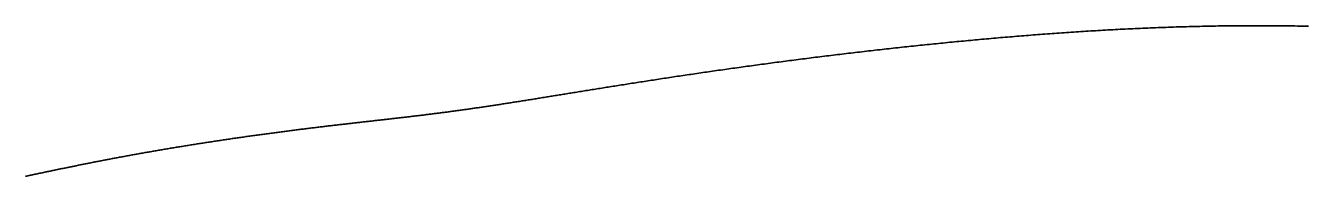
# Model space of a CAD drawing. Header units: inches. Extents: x 130170 to 284068, y 377793 to 804530.
# Drawn here: x 254027.8 to 254113, y 753939.7 to 753949.7 of the extents above; entities that cross this region are included whole.
import ezdxf

# ---------------------------------------------------------------- set-up
doc = ezdxf.new("R2010")
doc.units = ezdxf.units.IN
doc.header["$MEASUREMENT"] = 0
doc.layers.add('muni_il', color=7, linetype='Continuous')

msp = doc.modelspace()

# ---------------------------------------------------------------- linework, layer by layer
at = {"layer": 'muni_il'}
for points in [[(254113.051, 753949.619), (254112.866, 753949.623), (254112.681, 753949.627), (254112.496, 753949.63), (254112.311, 753949.633), (254112.127, 753949.636), (254111.942, 753949.639), (254111.758, 753949.641), (254111.574, 753949.644), (254111.39, 753949.646), (254111.207, 753949.648), (254111.023, 753949.649), (254110.84, 753949.651), (254110.657, 753949.652), (254110.474, 753949.653), (254110.292, 753949.654), (254110.109, 753949.655), (254109.927, 753949.655), (254109.746, 753949.655), (254109.564, 753949.655), (254109.383, 753949.655), (254109.202, 753949.655), (254109.021, 753949.654), (254108.841, 753949.653), (254108.661, 753949.652), (254108.481, 753949.651), (254108.301, 753949.65), (254108.122, 753949.648), (254107.943, 753949.647), (254107.764, 753949.645), (254107.585, 753949.643), (254107.407, 753949.64), (254107.229, 753949.638), (254107.052, 753949.635), (254106.875, 753949.632), (254106.698, 753949.629), (254106.521, 753949.626), (254106.345, 753949.623), (254106.169, 753949.619), (254105.993, 753949.615), (254105.818, 753949.612), (254105.643, 753949.607), (254105.468, 753949.603), (254105.294, 753949.599), (254105.12, 753949.594), (254104.946, 753949.59), (254104.772, 753949.585), (254104.599, 753949.58), (254104.427, 753949.574), (254104.254, 753949.569), (254104.082, 753949.564), (254103.91, 753949.558), (254103.739, 753949.552), (254103.567, 753949.546), (254103.397, 753949.54), (254103.226, 753949.534), (254103.056, 753949.527), (254102.886, 753949.521), (254102.716, 753949.514), (254102.547, 753949.507), (254102.378, 753949.5), (254102.21, 753949.493), (254102.041, 753949.486), (254101.873, 753949.478), (254101.706, 753949.471), (254101.538, 753949.463), (254101.371, 753949.455), (254101.205, 753949.448), (254101.038, 753949.44), (254100.872, 753949.431), (254100.706, 753949.423), (254100.541, 753949.415), (254100.375, 753949.406), (254100.21, 753949.397), (254100.046, 753949.389), (254099.881, 753949.38), (254099.717, 753949.371), (254099.554, 753949.362), (254099.39, 753949.352), (254099.227, 753949.343), (254099.064, 753949.334), (254098.901, 753949.324), (254098.739, 753949.314), (254098.577, 753949.305), (254098.415, 753949.295), (254098.253, 753949.285), (254098.092, 753949.274), (254097.931, 753949.264), (254097.77, 753949.254), (254097.609, 753949.243), (254097.449, 753949.233), (254097.289, 753949.222), (254097.129, 753949.212), (254096.97, 753949.201), (254096.81, 753949.19), (254096.651, 753949.179), (254096.492, 753949.168), (254096.333, 753949.157), (254096.175, 753949.145), (254096.017, 753949.134), (254095.859, 753949.122), (254095.701, 753949.111), (254095.543, 753949.099), (254095.386, 753949.087), (254095.229, 753949.076), (254095.071, 753949.064), (254094.915, 753949.052), (254094.758, 753949.039), (254094.602, 753949.027), (254094.445, 753949.015), (254094.289, 753949.003), (254094.133, 753948.99), (254093.978, 753948.978), (254093.822, 753948.965), (254093.667, 753948.952), (254093.512, 753948.94), (254093.357, 753948.927), (254093.202, 753948.914), (254093.047, 753948.901), (254092.892, 753948.888), (254092.738, 753948.875), (254092.584, 753948.862), (254092.43, 753948.848), (254092.276, 753948.835), (254092.122, 753948.821), (254091.968, 753948.808), (254091.815, 753948.794), (254091.661, 753948.781), (254091.508, 753948.767), (254091.355, 753948.753), (254091.202, 753948.739), (254091.049, 753948.725), (254090.896, 753948.711), (254090.743, 753948.697), (254090.591, 753948.683), (254090.438, 753948.669), (254090.286, 753948.654), (254090.134, 753948.64), (254089.982, 753948.626), (254089.83, 753948.611), (254089.678, 753948.597), (254089.526, 753948.582), (254089.375, 753948.567), (254089.223, 753948.553), (254089.071, 753948.538), (254088.92, 753948.523), (254088.769, 753948.508), (254088.618, 753948.493), (254088.467, 753948.478), (254088.316, 753948.463), (254088.165, 753948.447), (254088.014, 753948.432), (254087.863, 753948.417), (254087.713, 753948.401), (254087.562, 753948.386), (254087.412, 753948.37), (254087.262, 753948.355), (254087.111, 753948.339), (254086.961, 753948.323), (254086.811, 753948.307), (254086.661, 753948.292), (254086.511, 753948.276), (254086.362, 753948.26), (254086.212, 753948.244), (254086.062, 753948.228), (254085.913, 753948.212), (254085.763, 753948.195), (254085.614, 753948.179), (254085.465, 753948.163), (254085.316, 753948.146), (254085.167, 753948.13), (254085.018, 753948.114), (254084.869, 753948.097), (254084.72, 753948.08), (254084.571, 753948.064), (254084.423, 753948.047), (254084.274, 753948.03), (254084.126, 753948.013), (254083.978, 753947.997), (254083.83, 753947.98), (254083.682, 753947.963), (254083.534, 753947.946), (254083.386, 753947.929), (254083.238, 753947.911), (254083.091, 753947.894), (254082.943, 753947.877), (254082.796, 753947.86), (254082.648, 753947.843), (254082.501, 753947.825), (254082.354, 753947.808), (254082.207, 753947.79), (254082.061, 753947.773), (254081.914, 753947.755), (254081.768, 753947.738), (254081.621, 753947.72), (254081.475, 753947.702), (254081.329, 753947.685), (254081.183, 753947.667), (254081.037, 753947.649), (254080.891, 753947.631), (254080.746, 753947.613), (254080.601, 753947.595), (254080.455, 753947.577), (254080.31, 753947.559), (254080.166, 753947.541), (254080.021, 753947.523), (254079.876, 753947.505), (254079.732, 753947.487), (254079.588, 753947.468), (254079.444, 753947.45), (254079.3, 753947.432), (254079.156, 753947.414), (254079.013, 753947.395), (254078.87, 753947.377), (254078.727, 753947.358), (254078.584, 753947.34), (254078.441, 753947.321), (254078.299, 753947.303), (254078.156, 753947.284), (254078.014, 753947.266), (254077.872, 753947.247), (254077.731, 753947.228), (254077.589, 753947.21), (254077.448, 753947.191), (254077.308, 753947.172), (254077.167, 753947.154), (254077.026, 753947.135), (254076.886, 753947.116), (254076.746, 753947.097), (254076.606, 753947.078), (254076.467, 753947.059), (254076.328, 753947.041), (254076.189, 753947.022), (254076.05, 753947.003), (254075.912, 753946.984), (254075.774, 753946.965), (254075.636, 753946.946), (254075.498, 753946.927), (254075.361, 753946.908), (254075.224, 753946.889), (254075.087, 753946.87), (254074.951, 753946.851), (254074.815, 753946.832), (254074.679, 753946.813), (254074.543, 753946.794), (254074.408, 753946.775), (254074.273, 753946.756), (254074.139, 753946.737), (254074.004, 753946.718), (254073.87, 753946.699), (254073.737, 753946.68), (254073.604, 753946.661), (254073.47, 753946.641), (254073.338, 753946.622), (254073.206, 753946.603), (254073.074, 753946.584), (254072.942, 753946.565), (254072.811, 753946.546), (254072.68, 753946.527), (254072.549, 753946.508), (254072.419, 753946.489), (254072.29, 753946.47), (254072.16, 753946.451), (254072.031, 753946.432), (254071.902, 753946.413), (254071.774, 753946.394), (254071.646, 753946.375), (254071.519, 753946.356), (254071.391, 753946.337), (254071.265, 753946.318), (254071.138, 753946.3), (254071.012, 753946.281), (254070.887, 753946.262), (254070.762, 753946.243), (254070.637, 753946.224), (254070.513, 753946.206), (254070.389, 753946.187), (254070.265, 753946.168), (254070.142, 753946.149), (254070.019, 753946.131), (254069.897, 753946.112), (254069.775, 753946.093), (254069.654, 753946.075), (254069.533, 753946.056), (254069.412, 753946.038), (254069.292, 753946.02), (254069.172, 753946.001), (254069.053, 753945.983), (254068.934, 753945.964), (254068.815, 753945.946), (254068.697, 753945.928), (254068.58, 753945.909), (254068.463, 753945.891), (254068.346, 753945.873), (254068.23, 753945.855), (254068.114, 753945.837), (254067.999, 753945.819), (254067.884, 753945.801), (254067.769, 753945.783), (254067.655, 753945.765), (254067.542, 753945.747), (254067.429, 753945.729), (254067.316, 753945.712), (254067.204, 753945.694), (254067.092, 753945.676), (254066.981, 753945.659), (254066.87, 753945.641), (254066.76, 753945.624), (254066.65, 753945.606), (254066.541, 753945.589), (254066.432, 753945.571), (254066.324, 753945.554), (254066.215, 753945.537), (254066.108, 753945.52), (254066.001, 753945.503), (254065.894, 753945.486), (254065.788, 753945.469), (254065.683, 753945.452), (254065.577, 753945.435), (254065.473, 753945.418), (254065.368, 753945.401), (254065.265, 753945.385), (254065.161, 753945.368), (254065.058, 753945.352), (254064.956, 753945.335), (254064.854, 753945.319), (254064.752, 753945.302), (254064.651, 753945.286), (254064.551, 753945.27), (254064.451, 753945.254), (254064.351, 753945.238), (254064.252, 753945.222), (254064.153, 753945.206), (254064.055, 753945.19), (254063.957, 753945.174), (254063.86, 753945.158), (254063.763, 753945.143), (254063.666, 753945.127), (254063.57, 753945.111), (254063.475, 753945.096), (254063.379, 753945.081), (254063.285, 753945.065), (254063.19, 753945.05), (254063.097, 753945.035), (254063.003, 753945.02), (254062.91, 753945.005), (254062.818, 753944.99), (254062.726, 753944.975), (254062.634, 753944.96), (254062.543, 753944.946), (254062.452, 753944.931), (254062.362, 753944.916), (254062.272, 753944.902), (254062.183, 753944.887), (254062.094, 753944.873), (254062.005, 753944.859), (254061.917, 753944.845), (254061.829, 753944.831), (254061.742, 753944.817), (254061.655, 753944.803), (254061.568, 753944.789), (254061.482, 753944.775), (254061.396, 753944.761), (254061.311, 753944.748), (254061.226, 753944.734), (254061.141, 753944.721), (254061.057, 753944.707), (254060.973, 753944.694), (254060.89, 753944.681), (254060.807, 753944.668), (254060.724, 753944.655), (254060.642, 753944.641), (254060.56, 753944.629), (254060.478, 753944.616), (254060.397, 753944.603), (254060.316, 753944.59), (254060.235, 753944.578), (254060.155, 753944.565), (254060.076, 753944.553), (254059.996, 753944.54), (254059.917, 753944.528), (254059.838, 753944.516), (254059.76, 753944.503), (254059.682, 753944.491), (254059.604, 753944.479), (254059.526, 753944.467), (254059.449, 753944.455), (254059.372, 753944.444), (254059.296, 753944.432), (254059.22, 753944.42), (254059.144, 753944.409), (254059.068, 753944.397), (254058.993, 753944.386), (254058.918, 753944.374), (254058.843, 753944.363), (254058.769, 753944.352), (254058.694, 753944.341), (254058.621, 753944.329), (254058.547, 753944.318), (254058.474, 753944.308), (254058.4, 753944.297), (254058.328, 753944.286), (254058.255, 753944.275), (254058.183, 753944.264), (254058.111, 753944.254), (254058.039, 753944.243), (254057.967, 753944.233), (254057.896, 753944.222), (254057.825, 753944.212), (254057.754, 753944.202), (254057.683, 753944.191), (254057.612, 753944.181), (254057.542, 753944.171), (254057.472, 753944.161), (254057.402, 753944.151), (254057.332, 753944.141), (254057.263, 753944.131), (254057.194, 753944.121), (254057.124, 753944.112), (254057.055, 753944.102), (254056.987, 753944.092), (254056.918, 753944.083), (254056.85, 753944.073), (254056.781, 753944.064), (254056.713, 753944.054), (254056.645, 753944.045), (254056.577, 753944.036), (254056.51, 753944.026), (254056.442, 753944.017), (254056.375, 753944.008), (254056.307, 753943.999), (254056.24, 753943.99), (254056.173, 753943.981), (254056.106, 753943.972), (254056.039, 753943.963), (254055.973, 753943.954), (254055.906, 753943.945), (254055.839, 753943.936), (254055.773, 753943.928), (254055.707, 753943.919), (254055.64, 753943.91), (254055.574, 753943.901), (254055.508, 753943.893), (254055.442, 753943.884), (254055.376, 753943.876), (254055.31, 753943.867), (254055.244, 753943.859), (254055.178, 753943.851), (254055.112, 753943.842), (254055.047, 753943.834), (254054.981, 753943.826), (254054.915, 753943.817), (254054.85, 753943.809), (254054.784, 753943.801), (254054.719, 753943.793), (254054.653, 753943.785), (254054.587, 753943.776), (254054.522, 753943.768), (254054.456, 753943.76), (254054.391, 753943.752), (254054.325, 753943.744), (254054.26, 753943.736), (254054.194, 753943.728), (254054.128, 753943.72), (254054.063, 753943.712), (254053.997, 753943.704), (254053.932, 753943.696), (254053.866, 753943.689), (254053.8, 753943.681), (254053.734, 753943.673), (254053.669, 753943.665), (254053.603, 753943.657), (254053.537, 753943.65), (254053.471, 753943.642), (254053.405, 753943.634), (254053.339, 753943.626), (254053.273, 753943.618), (254053.207, 753943.611), (254053.14, 753943.603), (254053.074, 753943.595), (254053.007, 753943.588), (254052.941, 753943.58), (254052.874, 753943.572), (254052.808, 753943.564), (254052.741, 753943.557), (254052.674, 753943.549), (254052.607, 753943.541), (254052.54, 753943.534), (254052.473, 753943.526), (254052.406, 753943.518), (254052.338, 753943.511), (254052.271, 753943.503), (254052.203, 753943.495), (254052.136, 753943.487), (254052.068, 753943.48), (254052, 753943.472), (254051.932, 753943.464), (254051.864, 753943.457), (254051.795, 753943.449), (254051.727, 753943.441), (254051.658, 753943.433), (254051.589, 753943.425), (254051.521, 753943.418), (254051.452, 753943.41), (254051.382, 753943.402), (254051.313, 753943.394), (254051.244, 753943.386), (254051.174, 753943.378), (254051.104, 753943.371), (254051.035, 753943.363), (254050.964, 753943.355), (254050.894, 753943.347), (254050.824, 753943.339), (254050.753, 753943.331), (254050.683, 753943.323), (254050.612, 753943.315), (254050.541, 753943.307), (254050.47, 753943.299), (254050.399, 753943.291), (254050.327, 753943.283), (254050.255, 753943.275), (254050.184, 753943.267), (254050.111, 753943.259), (254050.039, 753943.25), (254049.967, 753943.242), (254049.895, 753943.234), (254049.822, 753943.226), (254049.749, 753943.217), (254049.676, 753943.209), (254049.603, 753943.201), (254049.529, 753943.192), (254049.456, 753943.184), (254049.382, 753943.175), (254049.308, 753943.167), (254049.234, 753943.159), (254049.16, 753943.15), (254049.085, 753943.141), (254049.011, 753943.133), (254048.936, 753943.124), (254048.861, 753943.115), (254048.786, 753943.107), (254048.711, 753943.098), (254048.635, 753943.089), (254048.559, 753943.08), (254048.484, 753943.072), (254048.408, 753943.063), (254048.331, 753943.054), (254048.255, 753943.045), (254048.178, 753943.036), (254048.102, 753943.027), (254048.025, 753943.018), (254047.948, 753943.009), (254047.871, 753942.999), (254047.793, 753942.99), (254047.715, 753942.981), (254047.638, 753942.972), (254047.56, 753942.962), (254047.482, 753942.953), (254047.404, 753942.944), (254047.325, 753942.934), (254047.247, 753942.925), (254047.168, 753942.915), (254047.089, 753942.906), (254047.01, 753942.896), (254046.931, 753942.887), (254046.851, 753942.877), (254046.772, 753942.867), (254046.692, 753942.857), (254046.612, 753942.848), (254046.532, 753942.838), (254046.452, 753942.828), (254046.372, 753942.818), (254046.292, 753942.808), (254046.211, 753942.798), (254046.13, 753942.788), (254046.049, 753942.778), (254045.968, 753942.767), (254045.887, 753942.757), (254045.806, 753942.747), (254045.725, 753942.737), (254045.643, 753942.726), (254045.562, 753942.716), (254045.48, 753942.706), (254045.398, 753942.695), (254045.316, 753942.685), (254045.234, 753942.674), (254045.152, 753942.664), (254045.07, 753942.653), (254044.987, 753942.642), (254044.905, 753942.631), (254044.822, 753942.621), (254044.739, 753942.61), (254044.657, 753942.599), (254044.574, 753942.588), (254044.491, 753942.577), (254044.407, 753942.566), (254044.324, 753942.555), (254044.241, 753942.544), (254044.158, 753942.533), (254044.074, 753942.522), (254043.991, 753942.511), (254043.907, 753942.5), (254043.824, 753942.488), (254043.74, 753942.477), (254043.656, 753942.466), (254043.573, 753942.454), (254043.489, 753942.443), (254043.405, 753942.431), (254043.321, 753942.42), (254043.237, 753942.408), (254043.153, 753942.397), (254043.069, 753942.385), (254042.985, 753942.373), (254042.901, 753942.362), (254042.817, 753942.35), (254042.732, 753942.338), (254042.648, 753942.326), (254042.564, 753942.315), (254042.48, 753942.303), (254042.396, 753942.291), (254042.311, 753942.279), (254042.227, 753942.267), (254042.143, 753942.255), (254042.059, 753942.243), (254041.974, 753942.231), (254041.89, 753942.219), (254041.806, 753942.206), (254041.722, 753942.194), (254041.638, 753942.182), (254041.553, 753942.17), (254041.469, 753942.158), (254041.385, 753942.145), (254041.301, 753942.133), (254041.217, 753942.121), (254041.133, 753942.108), (254041.049, 753942.096), (254040.965, 753942.083), (254040.882, 753942.071), (254040.798, 753942.058), (254040.714, 753942.046), (254040.63, 753942.033), (254040.547, 753942.021), (254040.463, 753942.008), (254040.38, 753941.995), (254040.296, 753941.983), (254040.213, 753941.97), (254040.13, 753941.957), (254040.047, 753941.945), (254039.964, 753941.932), (254039.881, 753941.919), (254039.798, 753941.906), (254039.715, 753941.894), (254039.633, 753941.881), (254039.55, 753941.868), (254039.468, 753941.855), (254039.385, 753941.842), (254039.303, 753941.829), (254039.221, 753941.817), (254039.139, 753941.804), (254039.057, 753941.791), (254038.976, 753941.778), (254038.894, 753941.765), (254038.813, 753941.752), (254038.731, 753941.739), (254038.65, 753941.726), (254038.569, 753941.713), (254038.488, 753941.7), (254038.408, 753941.687), (254038.327, 753941.674), (254038.247, 753941.661), (254038.167, 753941.648), (254038.087, 753941.635), (254038.007, 753941.621), (254037.927, 753941.608), (254037.847, 753941.595), (254037.768, 753941.582), (254037.689, 753941.569), (254037.61, 753941.556), (254037.531, 753941.543), (254037.452, 753941.53), (254037.374, 753941.517), (254037.295, 753941.504), (254037.217, 753941.49), (254037.139, 753941.477), (254037.062, 753941.464), (254036.984, 753941.451), (254036.907, 753941.438), (254036.83, 753941.425), (254036.753, 753941.412), (254036.676, 753941.399), (254036.599, 753941.386), (254036.523, 753941.372), (254036.447, 753941.359), (254036.371, 753941.346), (254036.296, 753941.333), (254036.22, 753941.32), (254036.145, 753941.307), (254036.07, 753941.294), (254035.995, 753941.281), (254035.921, 753941.268), (254035.847, 753941.255), (254035.773, 753941.242), (254035.699, 753941.229), (254035.625, 753941.216), (254035.552, 753941.203), (254035.479, 753941.19), (254035.406, 753941.177), (254035.333, 753941.164), (254035.261, 753941.151), (254035.189, 753941.138), (254035.117, 753941.125), (254035.045, 753941.112), (254034.974, 753941.099), (254034.902, 753941.087), (254034.832, 753941.074), (254034.761, 753941.061), (254034.69, 753941.048), (254034.62, 753941.035), (254034.55, 753941.022), (254034.481, 753941.01), (254034.411, 753940.997), (254034.342, 753940.984), (254034.273, 753940.972), (254034.205, 753940.959), (254034.136, 753940.946), (254034.068, 753940.933), (254034, 753940.921), (254033.933, 753940.908), (254033.866, 753940.896), (254033.798, 753940.883), (254033.732, 753940.871), (254033.665, 753940.858), (254033.599, 753940.846), (254033.533, 753940.833), (254033.467, 753940.821), (254033.401, 753940.808), (254033.336, 753940.796), (254033.271, 753940.784), (254033.207, 753940.771), (254033.142, 753940.759), (254033.078, 753940.747), (254033.014, 753940.734), (254032.95, 753940.722), (254032.887, 753940.71), (254032.824, 753940.698), (254032.761, 753940.685), (254032.698, 753940.673), (254032.636, 753940.661), (254032.574, 753940.649), (254032.512, 753940.637), (254032.45, 753940.625), (254032.389, 753940.613), (254032.328, 753940.601), (254032.267, 753940.589), (254032.207, 753940.578), (254032.147, 753940.566), (254032.087, 753940.554), (254032.027, 753940.542), (254031.967, 753940.53), (254031.908, 753940.519), (254031.849, 753940.507), (254031.79, 753940.495), (254031.732, 753940.484), (254031.674, 753940.472), (254031.616, 753940.46), (254031.558, 753940.449), (254031.5, 753940.437), (254031.443, 753940.426), (254031.386, 753940.414), (254031.329, 753940.403), (254031.273, 753940.391), (254031.217, 753940.38), (254031.161, 753940.369), (254031.105, 753940.358), (254031.049, 753940.346), (254030.994, 753940.335), (254030.939, 753940.324), (254030.884, 753940.313), (254030.83, 753940.302), (254030.775, 753940.291), (254030.721, 753940.28), (254030.667, 753940.269), (254030.614, 753940.258), (254030.56, 753940.247), (254030.507, 753940.236), (254030.454, 753940.225), (254030.401, 753940.214), (254030.348, 753940.203), (254030.296, 753940.192), (254030.244, 753940.182), (254030.192, 753940.171), (254030.14, 753940.16), (254030.089, 753940.149), (254030.038, 753940.139), (254029.987, 753940.128), (254029.936, 753940.118), (254029.885, 753940.107), (254029.835, 753940.097), (254029.784, 753940.086), (254029.734, 753940.076), (254029.685, 753940.065), (254029.635, 753940.055), (254029.585, 753940.045), (254029.536, 753940.034), (254029.487, 753940.024), (254029.438, 753940.014), (254029.389, 753940.004), (254029.341, 753939.994), (254029.293, 753939.983), (254029.244, 753939.973), (254029.196, 753939.963), (254029.149, 753939.953), (254029.101, 753939.943), (254029.054, 753939.933), (254029.006, 753939.923), (254028.959, 753939.913), (254028.912, 753939.904), (254028.865, 753939.894), (254028.819, 753939.884), (254028.772, 753939.874), (254028.726, 753939.864), (254028.68, 753939.855), (254028.634, 753939.845), (254028.588, 753939.835), (254028.542, 753939.826), (254028.496, 753939.816), (254028.451, 753939.806), (254028.406, 753939.797), (254028.361, 753939.787), (254028.316, 753939.778), (254028.271, 753939.768), (254028.226, 753939.759), (254028.181, 753939.749), (254028.137, 753939.74), (254028.092, 753939.731), (254028.048, 753939.721), (254028.004, 753939.712), (254027.96, 753939.703), (254027.916, 753939.693), (254027.872, 753939.684), (254027.829, 753939.675)], [(254027.829, 753939.675), (254027.872, 753939.684), (254027.916, 753939.693), (254027.96, 753939.703), (254028.004, 753939.712), (254028.048, 753939.721), (254028.092, 753939.731), (254028.137, 753939.74), (254028.181, 753939.749), (254028.226, 753939.759), (254028.271, 753939.768), (254028.316, 753939.778), (254028.361, 753939.787), (254028.406, 753939.797), (254028.451, 753939.806), (254028.496, 753939.816), (254028.542, 753939.826), (254028.588, 753939.835), (254028.634, 753939.845), (254028.68, 753939.855), (254028.726, 753939.864), (254028.772, 753939.874), (254028.819, 753939.884), (254028.865, 753939.894), (254028.912, 753939.904), (254028.959, 753939.913), (254029.006, 753939.923), (254029.054, 753939.933), (254029.101, 753939.943), (254029.149, 753939.953), (254029.196, 753939.963), (254029.244, 753939.973), (254029.293, 753939.983), (254029.341, 753939.994), (254029.389, 753940.004), (254029.438, 753940.014), (254029.487, 753940.024), (254029.536, 753940.034), (254029.585, 753940.045), (254029.635, 753940.055), (254029.685, 753940.065), (254029.734, 753940.076), (254029.784, 753940.086), (254029.835, 753940.097), (254029.885, 753940.107), (254029.936, 753940.118), (254029.987, 753940.128), (254030.038, 753940.139), (254030.089, 753940.149), (254030.14, 753940.16), (254030.192, 753940.171), (254030.244, 753940.182), (254030.296, 753940.192), (254030.348, 753940.203), (254030.401, 753940.214), (254030.454, 753940.225), (254030.507, 753940.236), (254030.56, 753940.247), (254030.614, 753940.258), (254030.667, 753940.269), (254030.721, 753940.28), (254030.775, 753940.291), (254030.83, 753940.302), (254030.884, 753940.313), (254030.939, 753940.324), (254030.994, 753940.335), (254031.049, 753940.346), (254031.105, 753940.358), (254031.161, 753940.369), (254031.217, 753940.38), (254031.273, 753940.391), (254031.329, 753940.403), (254031.386, 753940.414), (254031.443, 753940.426), (254031.5, 753940.437), (254031.558, 753940.449), (254031.616, 753940.46), (254031.674, 753940.472), (254031.732, 753940.484), (254031.79, 753940.495), (254031.849, 753940.507), (254031.908, 753940.519), (254031.967, 753940.53), (254032.027, 753940.542), (254032.087, 753940.554), (254032.147, 753940.566), (254032.207, 753940.578), (254032.267, 753940.589), (254032.328, 753940.601), (254032.389, 753940.613), (254032.45, 753940.625), (254032.512, 753940.637), (254032.574, 753940.649), (254032.636, 753940.661), (254032.698, 753940.673), (254032.761, 753940.685), (254032.824, 753940.698), (254032.887, 753940.71), (254032.95, 753940.722), (254033.014, 753940.734), (254033.078, 753940.747), (254033.142, 753940.759), (254033.207, 753940.771), (254033.271, 753940.784), (254033.336, 753940.796), (254033.401, 753940.808), (254033.467, 753940.821), (254033.533, 753940.833), (254033.599, 753940.846), (254033.665, 753940.858), (254033.732, 753940.871), (254033.798, 753940.883), (254033.866, 753940.896), (254033.933, 753940.908), (254034, 753940.921), (254034.068, 753940.933), (254034.136, 753940.946), (254034.205, 753940.959), (254034.273, 753940.972), (254034.342, 753940.984), (254034.411, 753940.997), (254034.481, 753941.01), (254034.55, 753941.022), (254034.62, 753941.035), (254034.69, 753941.048), (254034.761, 753941.061), (254034.832, 753941.074), (254034.902, 753941.087), (254034.974, 753941.099), (254035.045, 753941.112), (254035.117, 753941.125), (254035.189, 753941.138), (254035.261, 753941.151), (254035.333, 753941.164), (254035.406, 753941.177), (254035.479, 753941.19), (254035.552, 753941.203), (254035.625, 753941.216), (254035.699, 753941.229), (254035.773, 753941.242), (254035.847, 753941.255), (254035.921, 753941.268), (254035.995, 753941.281), (254036.07, 753941.294), (254036.145, 753941.307), (254036.22, 753941.32), (254036.296, 753941.333), (254036.371, 753941.346), (254036.447, 753941.359), (254036.523, 753941.372), (254036.599, 753941.386), (254036.676, 753941.399), (254036.753, 753941.412), (254036.83, 753941.425), (254036.907, 753941.438), (254036.984, 753941.451), (254037.062, 753941.464), (254037.139, 753941.477), (254037.217, 753941.49), (254037.295, 753941.504), (254037.374, 753941.517), (254037.452, 753941.53), (254037.531, 753941.543), (254037.61, 753941.556), (254037.689, 753941.569), (254037.768, 753941.582), (254037.847, 753941.595), (254037.927, 753941.608), (254038.007, 753941.621), (254038.087, 753941.635), (254038.167, 753941.648), (254038.247, 753941.661), (254038.327, 753941.674), (254038.408, 753941.687), (254038.488, 753941.7), (254038.569, 753941.713), (254038.65, 753941.726), (254038.731, 753941.739), (254038.813, 753941.752), (254038.894, 753941.765), (254038.976, 753941.778), (254039.057, 753941.791), (254039.139, 753941.804), (254039.221, 753941.817), (254039.303, 753941.829), (254039.385, 753941.842), (254039.468, 753941.855), (254039.55, 753941.868), (254039.633, 753941.881), (254039.715, 753941.894), (254039.798, 753941.906), (254039.881, 753941.919), (254039.964, 753941.932), (254040.047, 753941.945), (254040.13, 753941.957), (254040.213, 753941.97), (254040.296, 753941.983), (254040.38, 753941.995), (254040.463, 753942.008), (254040.547, 753942.021), (254040.63, 753942.033), (254040.714, 753942.046), (254040.798, 753942.058), (254040.882, 753942.071), (254040.965, 753942.083), (254041.049, 753942.096), (254041.133, 753942.108), (254041.217, 753942.121), (254041.301, 753942.133), (254041.385, 753942.145), (254041.469, 753942.158), (254041.553, 753942.17), (254041.638, 753942.182), (254041.722, 753942.194), (254041.806, 753942.206), (254041.89, 753942.219), (254041.974, 753942.231), (254042.059, 753942.243), (254042.143, 753942.255), (254042.227, 753942.267), (254042.311, 753942.279), (254042.396, 753942.291), (254042.48, 753942.303), (254042.564, 753942.315), (254042.648, 753942.326), (254042.732, 753942.338), (254042.817, 753942.35), (254042.901, 753942.362), (254042.985, 753942.373), (254043.069, 753942.385), (254043.153, 753942.397), (254043.237, 753942.408), (254043.321, 753942.42), (254043.405, 753942.431), (254043.489, 753942.443), (254043.573, 753942.454), (254043.656, 753942.466), (254043.74, 753942.477), (254043.824, 753942.488), (254043.907, 753942.5), (254043.991, 753942.511), (254044.074, 753942.522), (254044.158, 753942.533), (254044.241, 753942.544), (254044.324, 753942.555), (254044.407, 753942.566), (254044.491, 753942.577), (254044.574, 753942.588), (254044.657, 753942.599), (254044.739, 753942.61), (254044.822, 753942.621), (254044.905, 753942.631), (254044.987, 753942.642), (254045.07, 753942.653), (254045.152, 753942.664), (254045.234, 753942.674), (254045.316, 753942.685), (254045.398, 753942.695), (254045.48, 753942.706), (254045.562, 753942.716), (254045.643, 753942.726), (254045.725, 753942.737), (254045.806, 753942.747), (254045.887, 753942.757), (254045.968, 753942.767), (254046.049, 753942.778), (254046.13, 753942.788), (254046.211, 753942.798), (254046.292, 753942.808), (254046.372, 753942.818), (254046.452, 753942.828), (254046.532, 753942.838), (254046.612, 753942.848), (254046.692, 753942.857), (254046.772, 753942.867), (254046.851, 753942.877), (254046.931, 753942.887), (254047.01, 753942.896), (254047.089, 753942.906), (254047.168, 753942.915), (254047.247, 753942.925), (254047.325, 753942.934), (254047.404, 753942.944), (254047.482, 753942.953), (254047.56, 753942.962), (254047.638, 753942.972), (254047.715, 753942.981), (254047.793, 753942.99), (254047.871, 753942.999), (254047.948, 753943.009), (254048.025, 753943.018), (254048.102, 753943.027), (254048.178, 753943.036), (254048.255, 753943.045), (254048.331, 753943.054), (254048.408, 753943.063), (254048.484, 753943.072), (254048.559, 753943.08), (254048.635, 753943.089), (254048.711, 753943.098), (254048.786, 753943.107), (254048.861, 753943.115), (254048.936, 753943.124), (254049.011, 753943.133), (254049.085, 753943.141), (254049.16, 753943.15), (254049.234, 753943.159), (254049.308, 753943.167), (254049.382, 753943.175), (254049.456, 753943.184), (254049.529, 753943.192), (254049.603, 753943.201), (254049.676, 753943.209), (254049.749, 753943.217), (254049.822, 753943.226), (254049.895, 753943.234), (254049.967, 753943.242), (254050.039, 753943.25), (254050.111, 753943.259), (254050.184, 753943.267), (254050.255, 753943.275), (254050.327, 753943.283), (254050.399, 753943.291), (254050.47, 753943.299), (254050.541, 753943.307), (254050.612, 753943.315), (254050.683, 753943.323), (254050.753, 753943.331), (254050.824, 753943.339), (254050.894, 753943.347), (254050.964, 753943.355), (254051.035, 753943.363), (254051.104, 753943.371), (254051.174, 753943.378), (254051.244, 753943.386), (254051.313, 753943.394), (254051.382, 753943.402), (254051.452, 753943.41), (254051.521, 753943.418), (254051.589, 753943.425), (254051.658, 753943.433), (254051.727, 753943.441), (254051.795, 753943.449), (254051.864, 753943.457), (254051.932, 753943.464), (254052, 753943.472), (254052.068, 753943.48), (254052.136, 753943.487), (254052.203, 753943.495), (254052.271, 753943.503), (254052.338, 753943.511), (254052.406, 753943.518), (254052.473, 753943.526), (254052.54, 753943.534), (254052.607, 753943.541), (254052.674, 753943.549), (254052.741, 753943.557), (254052.808, 753943.564), (254052.874, 753943.572), (254052.941, 753943.58), (254053.007, 753943.588), (254053.074, 753943.595), (254053.14, 753943.603), (254053.207, 753943.611), (254053.273, 753943.618), (254053.339, 753943.626), (254053.405, 753943.634), (254053.471, 753943.642), (254053.537, 753943.65), (254053.603, 753943.657), (254053.669, 753943.665), (254053.734, 753943.673), (254053.8, 753943.681), (254053.866, 753943.689), (254053.932, 753943.696), (254053.997, 753943.704), (254054.063, 753943.712), (254054.128, 753943.72), (254054.194, 753943.728), (254054.26, 753943.736), (254054.325, 753943.744), (254054.391, 753943.752), (254054.456, 753943.76), (254054.522, 753943.768), (254054.587, 753943.776), (254054.653, 753943.785), (254054.719, 753943.793), (254054.784, 753943.801), (254054.85, 753943.809), (254054.915, 753943.817), (254054.981, 753943.826), (254055.047, 753943.834), (254055.112, 753943.842), (254055.178, 753943.851), (254055.244, 753943.859), (254055.31, 753943.867), (254055.376, 753943.876), (254055.442, 753943.884), (254055.508, 753943.893), (254055.574, 753943.901), (254055.64, 753943.91), (254055.707, 753943.919), (254055.773, 753943.928), (254055.839, 753943.936), (254055.906, 753943.945), (254055.973, 753943.954), (254056.039, 753943.963), (254056.106, 753943.972), (254056.173, 753943.981), (254056.24, 753943.99), (254056.307, 753943.999), (254056.375, 753944.008), (254056.442, 753944.017), (254056.51, 753944.026), (254056.577, 753944.036), (254056.645, 753944.045), (254056.713, 753944.054), (254056.781, 753944.064), (254056.85, 753944.073), (254056.918, 753944.083), (254056.987, 753944.092), (254057.055, 753944.102), (254057.124, 753944.112), (254057.194, 753944.121), (254057.263, 753944.131), (254057.332, 753944.141), (254057.402, 753944.151), (254057.472, 753944.161), (254057.542, 753944.171), (254057.612, 753944.181), (254057.683, 753944.191), (254057.754, 753944.202), (254057.825, 753944.212), (254057.896, 753944.222), (254057.967, 753944.233), (254058.039, 753944.243), (254058.111, 753944.254), (254058.183, 753944.264), (254058.255, 753944.275), (254058.328, 753944.286), (254058.4, 753944.297), (254058.474, 753944.308), (254058.547, 753944.318), (254058.621, 753944.329), (254058.694, 753944.341), (254058.769, 753944.352), (254058.843, 753944.363), (254058.918, 753944.374), (254058.993, 753944.386), (254059.068, 753944.397), (254059.144, 753944.409), (254059.22, 753944.42), (254059.296, 753944.432), (254059.372, 753944.444), (254059.449, 753944.455), (254059.526, 753944.467), (254059.604, 753944.479), (254059.682, 753944.491), (254059.76, 753944.503), (254059.838, 753944.516), (254059.917, 753944.528), (254059.996, 753944.54), (254060.076, 753944.553), (254060.155, 753944.565), (254060.235, 753944.578), (254060.316, 753944.59), (254060.397, 753944.603), (254060.478, 753944.616), (254060.56, 753944.629), (254060.642, 753944.641), (254060.724, 753944.655), (254060.807, 753944.668), (254060.89, 753944.681), (254060.973, 753944.694), (254061.057, 753944.707), (254061.141, 753944.721), (254061.226, 753944.734), (254061.311, 753944.748), (254061.396, 753944.761), (254061.482, 753944.775), (254061.568, 753944.789), (254061.655, 753944.803), (254061.742, 753944.817), (254061.829, 753944.831), (254061.917, 753944.845), (254062.005, 753944.859), (254062.094, 753944.873), (254062.183, 753944.887), (254062.272, 753944.902), (254062.362, 753944.916), (254062.452, 753944.931), (254062.543, 753944.946), (254062.634, 753944.96), (254062.726, 753944.975), (254062.818, 753944.99), (254062.91, 753945.005), (254063.003, 753945.02), (254063.097, 753945.035), (254063.19, 753945.05), (254063.285, 753945.065), (254063.379, 753945.081), (254063.475, 753945.096), (254063.57, 753945.111), (254063.666, 753945.127), (254063.763, 753945.143), (254063.86, 753945.158), (254063.957, 753945.174), (254064.055, 753945.19), (254064.153, 753945.206), (254064.252, 753945.222), (254064.351, 753945.238), (254064.451, 753945.254), (254064.551, 753945.27), (254064.651, 753945.286), (254064.752, 753945.302), (254064.854, 753945.319), (254064.956, 753945.335), (254065.058, 753945.352), (254065.161, 753945.368), (254065.265, 753945.385), (254065.368, 753945.401), (254065.473, 753945.418), (254065.577, 753945.435), (254065.683, 753945.452), (254065.788, 753945.469), (254065.894, 753945.486), (254066.001, 753945.503), (254066.108, 753945.52), (254066.215, 753945.537), (254066.324, 753945.554), (254066.432, 753945.571), (254066.541, 753945.589), (254066.65, 753945.606), (254066.76, 753945.624), (254066.87, 753945.641), (254066.981, 753945.659), (254067.092, 753945.676), (254067.204, 753945.694), (254067.316, 753945.712), (254067.429, 753945.729), (254067.542, 753945.747), (254067.655, 753945.765), (254067.769, 753945.783), (254067.884, 753945.801), (254067.999, 753945.819), (254068.114, 753945.837), (254068.23, 753945.855), (254068.346, 753945.873), (254068.463, 753945.891), (254068.58, 753945.909), (254068.697, 753945.928), (254068.815, 753945.946), (254068.934, 753945.964), (254069.053, 753945.983), (254069.172, 753946.001), (254069.292, 753946.02), (254069.412, 753946.038), (254069.533, 753946.056), (254069.654, 753946.075), (254069.775, 753946.093), (254069.897, 753946.112), (254070.019, 753946.131), (254070.142, 753946.149), (254070.265, 753946.168), (254070.389, 753946.187), (254070.513, 753946.206), (254070.637, 753946.224), (254070.762, 753946.243), (254070.887, 753946.262), (254071.012, 753946.281), (254071.138, 753946.3), (254071.265, 753946.318), (254071.391, 753946.337), (254071.519, 753946.356), (254071.646, 753946.375), (254071.774, 753946.394), (254071.902, 753946.413), (254072.031, 753946.432), (254072.16, 753946.451), (254072.29, 753946.47), (254072.419, 753946.489), (254072.549, 753946.508), (254072.68, 753946.527), (254072.811, 753946.546), (254072.942, 753946.565), (254073.074, 753946.584), (254073.206, 753946.603), (254073.338, 753946.622), (254073.47, 753946.641), (254073.604, 753946.661), (254073.737, 753946.68), (254073.87, 753946.699), (254074.004, 753946.718), (254074.139, 753946.737), (254074.273, 753946.756), (254074.408, 753946.775), (254074.543, 753946.794), (254074.679, 753946.813), (254074.815, 753946.832), (254074.951, 753946.851), (254075.087, 753946.87), (254075.224, 753946.889), (254075.361, 753946.908), (254075.498, 753946.927), (254075.636, 753946.946), (254075.774, 753946.965), (254075.912, 753946.984), (254076.05, 753947.003), (254076.189, 753947.022), (254076.328, 753947.041), (254076.467, 753947.059), (254076.606, 753947.078), (254076.746, 753947.097), (254076.886, 753947.116), (254077.026, 753947.135), (254077.167, 753947.154), (254077.308, 753947.172), (254077.448, 753947.191), (254077.589, 753947.21), (254077.731, 753947.228), (254077.872, 753947.247), (254078.014, 753947.266), (254078.156, 753947.284), (254078.299, 753947.303), (254078.441, 753947.321), (254078.584, 753947.34), (254078.727, 753947.358), (254078.87, 753947.377), (254079.013, 753947.395), (254079.156, 753947.414), (254079.3, 753947.432), (254079.444, 753947.45), (254079.588, 753947.468), (254079.732, 753947.487), (254079.876, 753947.505), (254080.021, 753947.523), (254080.166, 753947.541), (254080.31, 753947.559), (254080.455, 753947.577), (254080.601, 753947.595), (254080.746, 753947.613), (254080.891, 753947.631), (254081.037, 753947.649), (254081.183, 753947.667), (254081.329, 753947.685), (254081.475, 753947.702), (254081.621, 753947.72), (254081.768, 753947.738), (254081.914, 753947.755), (254082.061, 753947.773), (254082.207, 753947.79), (254082.354, 753947.808), (254082.501, 753947.825), (254082.648, 753947.843), (254082.796, 753947.86), (254082.943, 753947.877), (254083.091, 753947.894), (254083.238, 753947.911), (254083.386, 753947.929), (254083.534, 753947.946), (254083.682, 753947.963), (254083.83, 753947.98), (254083.978, 753947.997), (254084.126, 753948.013), (254084.274, 753948.03), (254084.423, 753948.047), (254084.571, 753948.064), (254084.72, 753948.08), (254084.869, 753948.097), (254085.018, 753948.114), (254085.167, 753948.13), (254085.316, 753948.146), (254085.465, 753948.163), (254085.614, 753948.179), (254085.763, 753948.195), (254085.913, 753948.212), (254086.062, 753948.228), (254086.212, 753948.244), (254086.362, 753948.26), (254086.511, 753948.276), (254086.661, 753948.292), (254086.811, 753948.307), (254086.961, 753948.323), (254087.111, 753948.339), (254087.262, 753948.355), (254087.412, 753948.37), (254087.562, 753948.386), (254087.713, 753948.401), (254087.863, 753948.417), (254088.014, 753948.432), (254088.165, 753948.447), (254088.316, 753948.463), (254088.467, 753948.478), (254088.618, 753948.493), (254088.769, 753948.508), (254088.92, 753948.523), (254089.071, 753948.538), (254089.223, 753948.553), (254089.375, 753948.567), (254089.526, 753948.582), (254089.678, 753948.597), (254089.83, 753948.611), (254089.982, 753948.626), (254090.134, 753948.64), (254090.286, 753948.654), (254090.438, 753948.669), (254090.591, 753948.683), (254090.743, 753948.697), (254090.896, 753948.711), (254091.049, 753948.725), (254091.202, 753948.739), (254091.355, 753948.753), (254091.508, 753948.767), (254091.661, 753948.781), (254091.815, 753948.794), (254091.968, 753948.808), (254092.122, 753948.821), (254092.276, 753948.835), (254092.43, 753948.848), (254092.584, 753948.862), (254092.738, 753948.875), (254092.892, 753948.888), (254093.047, 753948.901), (254093.202, 753948.914), (254093.357, 753948.927), (254093.512, 753948.94), (254093.667, 753948.952), (254093.822, 753948.965), (254093.978, 753948.978), (254094.133, 753948.99), (254094.289, 753949.003), (254094.445, 753949.015), (254094.602, 753949.027), (254094.758, 753949.039), (254094.915, 753949.052), (254095.071, 753949.064), (254095.229, 753949.076), (254095.386, 753949.087), (254095.543, 753949.099), (254095.701, 753949.111), (254095.859, 753949.122), (254096.017, 753949.134), (254096.175, 753949.145), (254096.333, 753949.157), (254096.492, 753949.168), (254096.651, 753949.179), (254096.81, 753949.19), (254096.97, 753949.201), (254097.129, 753949.212), (254097.289, 753949.222), (254097.449, 753949.233), (254097.609, 753949.243), (254097.77, 753949.254), (254097.931, 753949.264), (254098.092, 753949.274), (254098.253, 753949.285), (254098.415, 753949.295), (254098.577, 753949.305), (254098.739, 753949.314), (254098.901, 753949.324), (254099.064, 753949.334), (254099.227, 753949.343), (254099.39, 753949.352), (254099.554, 753949.362), (254099.717, 753949.371), (254099.881, 753949.38), (254100.046, 753949.389), (254100.21, 753949.397), (254100.375, 753949.406), (254100.541, 753949.415), (254100.706, 753949.423), (254100.872, 753949.431), (254101.038, 753949.44), (254101.205, 753949.448), (254101.371, 753949.455), (254101.538, 753949.463), (254101.706, 753949.471), (254101.873, 753949.478), (254102.041, 753949.486), (254102.21, 753949.493), (254102.378, 753949.5), (254102.547, 753949.507), (254102.716, 753949.514), (254102.886, 753949.521), (254103.056, 753949.527), (254103.226, 753949.534), (254103.397, 753949.54), (254103.567, 753949.546), (254103.739, 753949.552), (254103.91, 753949.558), (254104.082, 753949.564), (254104.254, 753949.569), (254104.427, 753949.574), (254104.599, 753949.58), (254104.772, 753949.585), (254104.946, 753949.59), (254105.12, 753949.594), (254105.294, 753949.599), (254105.468, 753949.603), (254105.643, 753949.607), (254105.818, 753949.612), (254105.993, 753949.615), (254106.169, 753949.619), (254106.345, 753949.623), (254106.521, 753949.626), (254106.698, 753949.629), (254106.875, 753949.632), (254107.052, 753949.635), (254107.229, 753949.638), (254107.407, 753949.64), (254107.585, 753949.643), (254107.764, 753949.645), (254107.943, 753949.647), (254108.122, 753949.648), (254108.301, 753949.65), (254108.481, 753949.651), (254108.661, 753949.652), (254108.841, 753949.653), (254109.021, 753949.654), (254109.202, 753949.655), (254109.383, 753949.655), (254109.564, 753949.655), (254109.746, 753949.655), (254109.927, 753949.655), (254110.109, 753949.655), (254110.292, 753949.654), (254110.474, 753949.653), (254110.657, 753949.652), (254110.84, 753949.651), (254111.023, 753949.649), (254111.207, 753949.648), (254111.39, 753949.646), (254111.574, 753949.644), (254111.758, 753949.641), (254111.942, 753949.639), (254112.127, 753949.636), (254112.311, 753949.633), (254112.496, 753949.63), (254112.681, 753949.627), (254112.866, 753949.623), (254113.051, 753949.619)]]:
    msp.add_lwpolyline(points, dxfattribs=at)

doc.saveas('drawing.dxf')
